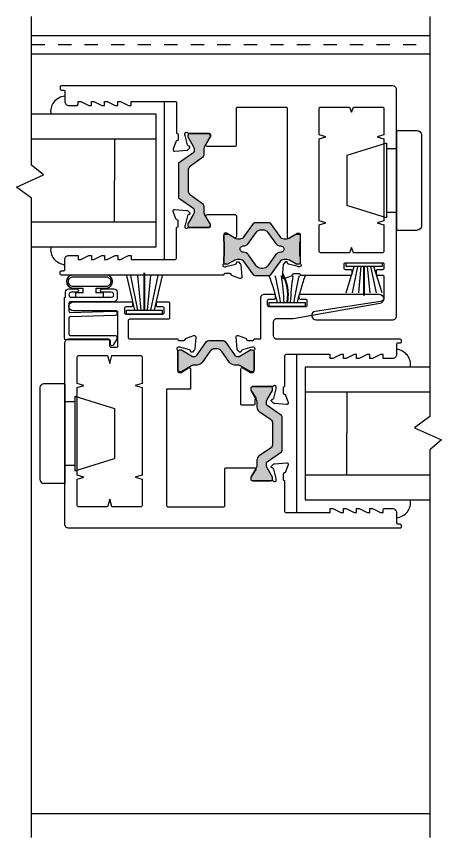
# Model space of a CAD drawing. Extents: x -81 to 107, y -69 to 26.
# Drawn here: x 11.72 to 14.92, y -5.93 to 0.26 of the extents above; entities that cross this region are included whole.
import ezdxf

# ---------------------------------------------------------------- set-up
doc = ezdxf.new("R2010")
doc.units = 0
doc.header["$LTSCALE"] = 0.25
doc.header["$MEASUREMENT"] = 0
doc.linetypes.add('HIDDEN', pattern=[0.375, 0.25, -0.125])
doc.layers.get('0').update_dxf_attribs({"linetype": 'CONTINUOUS'})
for name, color, linetype in [('DIM', 7, 'CONTINUOUS'), ('GLASS-VINYL', 7, 'CONTINUOUS'), ('I-STRUT', 7, 'CONTINUOUS'), ('MISC', 9, 'CONTINUOUS'), ('SASH', 5, 'CONTINUOUS'), ('SEAL', 7, 'CONTINUOUS'), ('SILL-PAN', 7, 'CONTINUOUS'), ('VENT', 5, 'CONTINUOUS')]:
    doc.layers.add(name, color=color, linetype=linetype)
doc.styles.get("Standard").update_dxf_attribs({"font": 'simplex.shx'})

# ---------------------------------------------------------------- blocks, each defined once
blk = doc.blocks.new('25064-18mmX6mm-I-STRUT')
at = {"layer": 'I-STRUT'}
h = blk.add_hatch(color=256, dxfattribs=at)
h.dxf.hatch_style = 1
h.paths.add_polyline_path([(-0.2205, 0.3535, 0.414214), (-0.2362, 0.3377, 0.469068), (-0.2352, 0.3257), (-0.189, 0.2457), (-0.189, 0.1993, 0.244698), (-0.1722, 0.167), (-0.0877, 0.1078, -0.244698), (-0.0709, 0.0756), (-0.0709, -0.0773, -0.244698), (-0.0877, -0.1095), (-0.1722, -0.1687, 0.384668), (-0.1922, -0.2176, -0.227519), (-0.1953, -0.2583), (-0.2352, -0.3274, 0.131652), (-0.2362, -0.3313, 0.640011), (-0.2205, -0.3552), (-0.0866, -0.3552, 0.414214), (-0.0709, -0.3394, 0.469068), (-0.0719, -0.3274), (-0.1181, -0.2474), (-0.1181, -0.2174), (-0.005, -0.1382, 0.244698), (0, -0.1285), (0, -0.1268), (0, 0.1268, 0.244698), (-0.005, 0.1365), (-0.1181, 0.2157), (-0.1181, 0.2457), (-0.0719, 0.3257, 0.131652), (-0.0709, 0.3296, 0.640011), (-0.0866, 0.3535)])
blk.add_lwpolyline([(0, -0.1299), (0, -0.1268), (0, 0.1268, 0.244698), (-0.005, 0.1365), (-0.1131, 0.2122, -0.244698), (-0.1181, 0.2218), (-0.1181, 0.233, -0.131652), (-0.1118, 0.2566), (-0.0719, 0.3257, 0.131652), (-0.0709, 0.3296), (-0.0709, 0.3377, 0.414214), (-0.0866, 0.3535), (-0.2205, 0.3535, 0.414214), (-0.2362, 0.3377), (-0.2362, 0.3296, 0.131652), (-0.2352, 0.3257), (-0.1953, 0.2566, -0.131652), (-0.189, 0.233), (-0.189, 0.1993, 0.244698), (-0.1722, 0.167), (-0.0877, 0.1078, -0.244698), (-0.0709, 0.0756), (-0.0709, -0.0773, -0.244698), (-0.0877, -0.1095), (-0.1722, -0.1687, 0.244698), (-0.189, -0.201), (-0.189, -0.2347, -0.131652), (-0.1953, -0.2583), (-0.2352, -0.3274, 0.131652), (-0.2362, -0.3313), (-0.2362, -0.3394, 0.414214), (-0.2205, -0.3552), (-0.0866, -0.3552, 0.414214), (-0.0709, -0.3394), (-0.0709, -0.3313, 0.131652), (-0.0719, -0.3274), (-0.1118, -0.2583, -0.131652), (-0.1181, -0.2347), (-0.1181, -0.2235, -0.244698), (-0.1131, -0.2139), (-0.005, -0.1382, 0.244698), (0, -0.1285)], format="xyb", dxfattribs=at)
blk = doc.blocks.new('25065-14.6mmX10.2mm-I-STRUT')
at = {"layer": 'I-STRUT'}
h = blk.add_hatch(color=256, dxfattribs=at)
h.dxf.hatch_style = 1
h.paths.add_polyline_path([(-0.2213, 0.1958, 0.242889), (-0.2309, 0.2008), (-0.2835, 0.2008), (-0.336, 0.2008, 0.242889), (-0.3456, 0.1958), (-0.417, 0.0953, -0.242889), (-0.4491, 0.0787), (-0.4802, 0.0787), (-0.5378, 0.112, 0.131652), (-0.5437, 0.1136, 1.253406), (-0.5709, 0.1018), (-0.5709, 0.0591), (-0.5708, 0.0584, 0.217301), (-0.5669, 0.0512), (-0.5669, -0.0669, -0.236068), (-0.5709, -0.0591), (-0.5709, -0.1018, 0.414214), (-0.5591, -0.1136, 0.629762), (-0.5378, -0.112), (-0.4802, -0.0787), (-0.4491, -0.0787, -0.242889), (-0.417, -0.0953), (-0.3456, -0.1958, 0.242889), (-0.336, -0.2008), (-0.2835, -0.2008), (-0.2309, -0.2008, 0.242889), (-0.2213, -0.1958), (-0.1499, -0.0953, -0.242889), (-0.1178, -0.0787), (-0.0867, -0.0787), (-0.0291, -0.112, 0.131652), (-0.0232, -0.1136, 1.253406), (0.0039, -0.1018), (0.0039, -0.0591), (0.0039, -0.0584, 0.217301), (0, -0.0512), (0, 0.0512), (0.0039, 0.1018, 0.414214), (-0.0079, 0.1136, 0.629762), (-0.0291, 0.112), (-0.0867, 0.0787), (-0.1178, 0.0787, -0.242889), (-0.1499, 0.0953)])
h.paths.add_polyline_path([(-0.2392, 0.1261), (-0.1807, 0.0438, 0.244669), (-0.1419, 0.0239, -1.006741), (-0.1419, -0.0234, 0.244669), (-0.1807, -0.0432), (-0.2392, -0.1255, -0.242889), (-0.2777, -0.1454), (-0.2835, -0.1454), (-0.2892, -0.1454, -0.242889), (-0.3277, -0.1255), (-0.3862, -0.0432, 0.244669), (-0.425, -0.0234, -1.006741), (-0.425, 0.0239, 0.244669), (-0.3862, 0.0438), (-0.3277, 0.1261, -0.242889), (-0.2892, 0.1459), (-0.2835, 0.1459), (-0.2777, 0.1459, -0.242889)], flags=16)
for points in [[(-0.5709, -0.0591), (-0.5709, -0.1018, 0.414214), (-0.5591, -0.1136), (-0.5437, -0.1136, 0.131652), (-0.5378, -0.112), (-0.4893, -0.084, -0.131652), (-0.4697, -0.0787), (-0.4491, -0.0787, -0.242889), (-0.417, -0.0953), (-0.3456, -0.1958, 0.242889), (-0.336, -0.2008), (-0.2835, -0.2008), (-0.2309, -0.2008, 0.242889), (-0.2213, -0.1958), (-0.1499, -0.0953, -0.242889), (-0.1178, -0.0787), (-0.0973, -0.0787, -0.131652), (-0.0776, -0.084), (-0.0291, -0.112, 0.131652), (-0.0232, -0.1136), (-0.0079, -0.1136, 0.414214), (0.0039, -0.1018), (0.0039, -0.0591, 0.236068), (0, -0.0512), (0, 0.0512, 0.236068), (0.0039, 0.0591), (0.0039, 0.1018, 0.414214), (-0.0079, 0.1136), (-0.0232, 0.1136, 0.131652), (-0.0291, 0.112), (-0.0776, 0.084, -0.131652), (-0.0973, 0.0787), (-0.1178, 0.0787, -0.242889), (-0.1499, 0.0953), (-0.2213, 0.1958, 0.242889), (-0.2309, 0.2008), (-0.2835, 0.2008), (-0.336, 0.2008, 0.242889), (-0.3456, 0.1958), (-0.417, 0.0953, -0.242889), (-0.4491, 0.0787), (-0.4697, 0.0787, -0.131652), (-0.4893, 0.084), (-0.5378, 0.112, 0.131652), (-0.5437, 0.1136), (-0.5591, 0.1136, 0.414214), (-0.5709, 0.1018), (-0.5709, 0.0591, 0.236068), (-0.5669, 0.0512), (-0.5669, -0.0512, 0.236068)], [(-0.425, -0.0234, -0.244669), (-0.3862, -0.0432), (-0.3277, -0.1255, 0.242889), (-0.2892, -0.1454), (-0.2835, -0.1454), (-0.2777, -0.1454, 0.242889), (-0.2392, -0.1255), (-0.1807, -0.0432, -0.244669), (-0.1419, -0.0234, 1.006741), (-0.1419, 0.0239, -0.244669), (-0.1807, 0.0438), (-0.2392, 0.1261, 0.242889), (-0.2777, 0.1459), (-0.2835, 0.1459), (-0.2892, 0.1459, 0.242889), (-0.3277, 0.1261), (-0.3862, 0.0438, -0.244669), (-0.425, 0.0239, 1.006741)]]:
    blk.add_lwpolyline(points, format="xyb", close=True, dxfattribs=at)
blk = doc.blocks.new('3727-1-THERMAL-SLIDING-INTERLOCKER')
at = {"layer": 'VENT'}
for points in [[(2.5, 0.84), (2.5, 0.764, -0.414214), (2.47, 0.734), (2.41, 0.734, -0.414214), (2.4, 0.744), (2.4, 0.764), (2.38, 0.764), (2.32, 0.734), (2.3, 0.734), (2.3, 0.764), (2.28, 0.764), (2.22, 0.734), (2.2, 0.734), (2.2, 0.764), (2.18, 0.764), (2.12, 0.734), (2.1, 0.734), (2.1, 0.764), (2.08, 0.764), (2.02, 0.734), (2, 0.734), (2, 0.764), (1.667, 0.764, 0.414214), (1.657, 0.754), (1.657, 0.524, 0.414214), (1.6454, 0.5124), (1.6454, 0.4775, 0.359508), (1.6548, 0.4661, -0.263725), (1.6635, 0.4587), (1.6834, 0.4041), (1.6834, 0.404, -0.548619), (1.6715, 0.3885), (1.5799, 0.3965, -0.176327), (1.5727, 0.3999), (1.5586, 0.4139, -0.57735), (1.562, 0.4269), (1.5664, 0.4281, 0.267949), (1.5746, 0.4363), (1.594, 0.5085, 0.065543), (1.5944, 0.5115), (1.5944, 0.5201, 0.6885), (1.5741, 0.5279, -0.213422), (1.5654, 0.524), (1.413, 0.524, 0.414214), (1.4014, 0.5124), (1.4014, 0.5038, 0.137872), (1.4031, 0.4978), (1.4369, 0.4424, -0.585524), (1.4283, 0.4272), (1.216, 0.4272, -0.414214), (1.206, 0.4372), (1.206, 0.712, 0.414214), (1.196, 0.722), (0.8328, 0.722, 0.414214), (0.8228, 0.712), (0.8228, -0.2596, -0.585524), (0.811, -0.2662), (0.7522, -0.2303, 0.137872), (0.7462, -0.2286), (0.7376, -0.2286, 0.414214), (0.726, -0.2402), (0.726, -0.4524, -0.213422), (0.7221, -0.4611, 0.6885), (0.7299, -0.4814), (0.7385, -0.4814, 0.065543), (0.7415, -0.481), (0.8137, -0.4616, 0.267949), (0.8219, -0.4534), (0.8231, -0.449, -0.57735), (0.8361, -0.4456), (0.8501, -0.4597, -0.176327), (0.8535, -0.4669), (0.8615, -0.5585, -0.548619), (0.846, -0.5704), (0.8459, -0.5704), (0.7913, -0.5505, -0.263725), (0.7839, -0.5418, 0.359508), (0.7725, -0.5324), (0.7376, -0.5324, 0.414214), (0.726, -0.544), (0.344, -0.544, -0.414214), (0.334, -0.534), (0.334, -0.514, -0.414214), (0.344, -0.504), (0.384, -0.504, 0.414214), (0.394, -0.494), (0.394, -0.461, 0.414214), (0.384, -0.451), (0.104, -0.451, 0.414214), (0.094, -0.461), (0.094, -0.494, 0.414214), (0.104, -0.504), (0.144, -0.504, -0.414214), (0.154, -0.514), (0.154, -0.534, -0.414214), (0.144, -0.544), (0.104, -0.544, 0.414214), (0.094, -0.554), (0.094, -0.7151, 0.3714), (0.1196, -0.7448), (0.6118, -0.8184, -0.928445), (0.6071, -0.882), (0.03, -0.882, -0.414214), (0, -0.852), (0, 0.852, -0.414214), (0.03, 0.882), (2.526, 0.882, -0.414214), (2.536, 0.872), (2.536, 0.86, -0.414214), (2.526, 0.85), (2.51, 0.85, 0.414214)], [(0.094, 0.5125), (0.1445, 0.497), (0.094, 0.4815), (0.094, -0.1355), (0.1445, -0.151), (0.094, -0.1665), (0.094, -0.366, 0.414214), (0.104, -0.376), (0.3227, -0.376), (0.3382, -0.336), (0.3537, -0.376), (0.572, -0.376, 0.414214), (0.582, -0.366), (0.582, -0.1666), (0.5315, -0.1513), (0.582, -0.136), (0.582, 0.482), (0.5315, 0.4973), (0.582, 0.5126), (0.582, 0.712, 0.414214), (0.572, 0.722), (0.3537, 0.722), (0.3382, 0.682), (0.3227, 0.722), (0.104, 0.722, 0.414214), (0.094, 0.712)]]:
    blk.add_lwpolyline(points, format="xyb", close=True, dxfattribs=at)
blk = doc.blocks.new('3727-2-THERMAL-SLIDING-INTERLOCKER')
at = {"layer": 'VENT'}
blk.add_lwpolyline([(1.1809, -0.5704), (1.2355, -0.5505, 0.263725), (1.2429, -0.5418, -0.359508), (1.2543, -0.5324), (1.2892, -0.5324, -0.414214), (1.3008, -0.544), (2.5254, -0.544, 0.414214), (2.5354, -0.534), (2.5354, -0.522, 0.414214), (2.5254, -0.512), (2.5094, -0.512, -0.414214), (2.4994, -0.502), (2.4994, -0.426, 0.414214), (2.4694, -0.396), (2.3994, -0.396), (2.3994, -0.426), (2.3794, -0.426), (2.3194, -0.396), (2.2994, -0.396), (2.2994, -0.426), (2.2794, -0.426), (2.2194, -0.396), (2.1994, -0.396), (2.1994, -0.426), (2.1794, -0.426), (2.1194, -0.396), (2.0994, -0.396), (2.0994, -0.426), (2.0794, -0.426), (2.0194, -0.396), (1.9994, -0.396), (1.9994, -0.426), (1.6664, -0.426, -0.414214), (1.6564, -0.416), (1.6564, -0.1849, -0.414214), (1.6448, -0.1732), (1.6448, -0.1384, -0.359508), (1.6542, -0.127, 0.263725), (1.6629, -0.1195), (1.6828, -0.065), (1.6828, -0.0649, 0.548619), (1.6709, -0.0493), (1.5793, -0.0574, 0.176327), (1.5721, -0.0607), (1.558, -0.0748, 0.57735), (1.5615, -0.0878), (1.5658, -0.0889, -0.267949), (1.5741, -0.0972), (1.5934, -0.1694, -0.065543), (1.5938, -0.1724), (1.5938, -0.181, -0.6885), (1.5735, -0.1887, 0.213422), (1.5649, -0.1849), (1.4124, -0.1849, -0.414214), (1.4008, -0.1732), (1.4008, -0.1647, -0.137872), (1.4025, -0.1586), (1.4357, -0.1042, 0.585524), (1.4272, -0.089), (1.2164, -0.089, 0.414214), (1.2064, -0.099), (1.2064, -0.254, 0.585524), (1.2216, -0.2626), (1.2746, -0.2303, -0.137872), (1.2806, -0.2286), (1.2892, -0.2286, -0.414214), (1.3008, -0.2402), (1.3008, -0.4524, 0.213422), (1.3047, -0.4611, -0.6885), (1.2969, -0.4814), (1.2883, -0.4814, -0.065543), (1.2853, -0.481), (1.2131, -0.4616, -0.267949), (1.2049, -0.4534), (1.2037, -0.449, 0.57735), (1.1907, -0.4456), (1.1767, -0.4597, 0.176327), (1.1733, -0.4669), (1.1653, -0.5585, 0.548619), (1.1808, -0.5704)], format="xyb", close=True, dxfattribs=at)
blk = doc.blocks.new('A$C1D443341')
for p, q in [((0.188, 0.75), (0.031, 0.75)), ((0.188, 0.75), (0.188, 0)), ((0, 0.719), (0, 0.031)), ((0.264, 0.656), (0.562, 0.563)), ((0.264, 0.656), (0.264, 0.094)), ((0.264, 0.615), (0.188, 0.615)), ((0.562, 0.563), (0.562, 0.187)), ((0.264, 0.094), (0.562, 0.187)), ((0.264, 0.135), (0.188, 0.135)), ((0.188, 0), (0.031, 0))]:
    blk.add_line(p, q)
for centre, start, end in [((0.031, 0.719), 90, 180), ((0.031, 0.031), 180, 270)]:
    blk.add_arc(centre, 0.031, start, end)
blk = doc.blocks.new('*U135')
for p, q in [((0.03, 0.0494), (0.2285, 0.0899)), ((0.03, 0.0235), (0.2285, 0.0428)), ((0.03, -0.0235), (0.2285, -0.0428)), ((0.03, -0.0494), (0.2285, -0.0899))]:
    blk.add_line(p, q)
at = {"layer": 'SEAL'}
for p, q in [((0.2285, 0.135), (0.03, 0.0742)), ((0.2285, -0.135), (0.03, -0.0742))]:
    blk.add_line(p, q, dxfattribs=at)
blk.add_lwpolyline([(0, -0.135), (0, 0.135), (0.03, 0.135), (0.03, -0.135)], close=True, dxfattribs=at)
at = {"layer": 'SEAL', "const_width": 0.015}
blk.add_lwpolyline([(0.03, 0), (0.2496, 0)], dxfattribs=at)
at = {"flags": 9}
for tag, p in [('MANUFACTURER_PART_#', (0, -0.1988)), ('FLEETWOOD_PART_#', (-0.0006, -0.2487))]:
    blk.add_attdef(tag, p, '', height=0.0312, dxfattribs=at)
blk = doc.blocks.new('3727-SLIDING-INTERLOCK-ASSEMBLY')
for name, p in [('3727-1-THERMAL-SLIDING-INTERLOCKER', (-1.8119, -0.1719)), ('25064-18mmX6mm-I-STRUT', (-0.1708, -0.0029)), ('3727-2-THERMAL-SLIDING-INTERLOCKER', (-1.8113, -0.1719)), ('25065-14.6mmX10.2mm-I-STRUT', (-0.5151, -0.5208))]:
    blk.add_blockref(name, p)
at = {"layer": 'MISC'}
blk.add_blockref('A$C1D443341', (-1.9999, -0.3779), dxfattribs=at)
at = {"layer": 'SEAL', "xscale": -1, "rotation": 90}
blk.add_blockref('*U135', (-1.5679, -0.6229), dxfattribs=at)
blk = doc.blocks.new('3728-1-FIXED-INTERLOCKER')
at = {"layer": 'VENT', "linetype": 'Continuous'}
blk.add_lwpolyline([(-0.9169, 0.7195), (-0.9715, 0.7394), (-0.9715, 0.7394, 0.548619), (-0.9871, 0.7275), (-0.9791, 0.6359, 0.176327), (-0.9757, 0.6287), (-0.9616, 0.6146, 0.57735), (-0.9487, 0.618), (-0.9475, 0.6224, -0.267949), (-0.9393, 0.6306), (-0.8671, 0.65, -0.065543), (-0.8641, 0.6504), (-0.8555, 0.6504, -0.6885), (-0.8477, 0.6301, 0.213422), (-0.8516, 0.6214), (-0.8516, 0.471, -0.414214), (-0.8632, 0.4594), (-0.8718, 0.4594, -0.137872), (-0.8778, 0.4611), (-0.9332, 0.4949, 0.585524), (-0.9484, 0.4864), (-0.9484, 0.3344), (-0.7674, 0.3344), (-0.7674, -0.543, -0.414214), (-0.7774, -0.553), (-1.196, -0.553, -0.414214), (-1.206, -0.543), (-1.206, -0.268, 0.414214), (-1.216, -0.258), (-1.4324, -0.258, 0.585524), (-1.439, -0.2698), (-1.4031, -0.3286, -0.137872), (-1.4014, -0.3346), (-1.4014, -0.3432, -0.414214), (-1.413, -0.3548), (-1.5654, -0.3548, 0.213422), (-1.5741, -0.3587, -0.6885), (-1.5944, -0.3509), (-1.5944, -0.3423, -0.065543), (-1.594, -0.3393), (-1.5746, -0.2671, -0.267949), (-1.5664, -0.2589), (-1.562, -0.2577, 0.57735), (-1.5586, -0.2447), (-1.5727, -0.2307, 0.176327), (-1.5799, -0.2273), (-1.6715, -0.2193, 0.548619), (-1.6834, -0.2348), (-1.6834, -0.2349), (-1.6635, -0.2895, 0.263725), (-1.6548, -0.2969, -0.359508), (-1.6454, -0.3083), (-1.6454, -0.3432, -0.414214), (-1.657, -0.3548), (-1.657, -0.585, -0.414214), (-1.667, -0.595), (-2, -0.595), (-2, -0.565), (-2.02, -0.565), (-2.08, -0.595), (-2.1, -0.595), (-2.1, -0.565), (-2.12, -0.565), (-2.18, -0.595), (-2.2, -0.595), (-2.2, -0.565), (-2.22, -0.565), (-2.28, -0.595), (-2.3, -0.595), (-2.3, -0.565), (-2.32, -0.565), (-2.38, -0.595), (-2.4, -0.595), (-2.4, -0.575, 0.414214), (-2.41, -0.565), (-2.47, -0.565, 0.414214), (-2.5, -0.595), (-2.5, -0.671, -0.414214), (-2.51, -0.681), (-2.526, -0.681, 0.414214), (-2.536, -0.691), (-2.536, -0.703, 0.414214), (-2.526, -0.713), (-0.03, -0.713, 0.414214), (0, -0.683), (0, 0.683, 0.414214), (-0.03, 0.713), (-0.328, 0.713, 0.414214), (-0.338, 0.703), (-0.338, 0.661, -0.414214), (-0.348, 0.651), (-0.39, 0.651, -0.414214), (-0.4, 0.661), (-0.4, 0.914, -0.414214), (-0.39, 0.924), (-0.066, 0.924, 1), (-0.066, 0.994), (-0.5, 0.994, 0.414214), (-0.51, 0.984), (-0.51, 0.964, 0.414214), (-0.5, 0.954), (-0.46, 0.954, -0.414214), (-0.45, 0.944), (-0.45, 0.911, -0.414214), (-0.46, 0.901), (-0.74, 0.901, -0.414214), (-0.75, 0.911), (-0.75, 0.944, -0.414214), (-0.74, 0.954), (-0.7, 0.954, 0.414214), (-0.69, 0.964), (-0.69, 0.984, 0.414214), (-0.7, 0.994), (-0.78, 0.994, 0.414214), (-0.79, 0.984), (-0.79, 0.871, 0.414214), (-0.78, 0.861), (-0.488, 0.861, -0.414214), (-0.478, 0.851), (-0.478, 0.723, -0.414214), (-0.488, 0.713), (-0.8516, 0.713, -0.414214), (-0.8632, 0.7014), (-0.8981, 0.7014, -0.359508), (-0.9095, 0.7108, 0.263725), (-0.9169, 0.7195), (-0.9715, 0.7394), (-0.9715, 0.7394, 0.548619), (-0.9871, 0.7275), (-0.9791, 0.6359)], format="xyb", dxfattribs=at)
blk.add_lwpolyline([(-0.094, -0.3435), (-0.1445, -0.328), (-0.094, -0.3125), (-0.094, 0.3475), (-0.1445, 0.363), (-0.094, 0.3785), (-0.094, 0.578, 0.414214), (-0.104, 0.588), (-0.3227, 0.588), (-0.3382, 0.528), (-0.3537, 0.588), (-0.572, 0.588, 0.414214), (-0.582, 0.578), (-0.582, 0.3786), (-0.5315, 0.3633), (-0.582, 0.348), (-0.582, -0.313), (-0.5315, -0.3283), (-0.582, -0.3436), (-0.582, -0.543, 0.414214), (-0.572, -0.553), (-0.3537, -0.553), (-0.3382, -0.493), (-0.3227, -0.553), (-0.104, -0.553, 0.414214), (-0.094, -0.543)], format="xyb", close=True, dxfattribs=at)
blk = doc.blocks.new('3728-2-FIXED-INTERLOCKER')
at = {"layer": 'VENT', "linetype": 'Continuous'}
blk.add_lwpolyline([(-1.8264, 1.001, -0.414214), (-1.8164, 1.011), (-1.7764, 1.011, 0.414214), (-1.7664, 1.021), (-1.7664, 1.041, 0.414214), (-1.7764, 1.051), (-2.3695, 1.051, 0.916331), (-2.3756, 0.9815), (-1.7204, 0.866), (-1.6004, 0.866, -0.414214), (-1.5704, 0.836), (-1.5704, 0.743, -0.414214), (-1.6004, 0.713), (-2.526, 0.713, 0.414214), (-2.536, 0.703), (-2.536, 0.691, 0.414214), (-2.526, 0.681), (-2.51, 0.681, -0.414214), (-2.5, 0.671), (-2.5, 0.595, 0.414214), (-2.47, 0.565), (-2.4, 0.565), (-2.4, 0.595), (-2.38, 0.595), (-2.32, 0.565), (-2.3, 0.565), (-2.3, 0.595), (-2.28, 0.595), (-2.22, 0.565), (-2.2, 0.565), (-2.2, 0.595), (-2.18, 0.595), (-2.12, 0.565), (-2.1, 0.565), (-2.1, 0.595), (-2.08, 0.595), (-2.02, 0.565), (-2, 0.565), (-2, 0.595), (-1.667, 0.595, -0.414214), (-1.657, 0.585), (-1.657, 0.3539, -0.414214), (-1.6454, 0.3422), (-1.6454, 0.3074, -0.359508), (-1.6548, 0.296, 0.263725), (-1.6635, 0.2885), (-1.6834, 0.234), (-1.6834, 0.2339, 0.548619), (-1.6715, 0.2183), (-1.5799, 0.2264, 0.176327), (-1.5727, 0.2297), (-1.5586, 0.2438, 0.57735), (-1.562, 0.2568), (-1.5664, 0.2579, -0.267949), (-1.5746, 0.2662), (-1.594, 0.3384, -0.065543), (-1.5944, 0.3414), (-1.5944, 0.35, -0.6885), (-1.5741, 0.3577, 0.213422), (-1.5654, 0.3539), (-1.413, 0.3539, -0.414214), (-1.4014, 0.3422), (-1.4014, 0.3337, -0.137872), (-1.4031, 0.3276), (-1.439, 0.2688, 0.585524), (-1.4324, 0.257), (-1.4324, 0.223, 0.414214), (-1.4224, 0.213), (-1.337, 0.213, 0.414214), (-1.327, 0.223), (-1.327, 0.4879, 0.585524), (-1.3422, 0.4964), (-1.4001, 0.4611, -0.137872), (-1.4062, 0.4594), (-1.4148, 0.4594, -0.414214), (-1.4264, 0.471), (-1.4264, 0.6214, 0.213422), (-1.4303, 0.6301, -0.6885), (-1.4225, 0.6504), (-1.4139, 0.6504, -0.065543), (-1.4109, 0.65), (-1.3387, 0.6306, -0.267949), (-1.3305, 0.6224), (-1.3293, 0.618, 0.57735), (-1.3163, 0.6146), (-1.3022, 0.6287, 0.176327), (-1.2989, 0.6359), (-1.2909, 0.7275, 0.548619), (-1.3064, 0.7394), (-1.3065, 0.7394), (-1.3611, 0.7195, 0.263725), (-1.3685, 0.7108, -0.359508), (-1.3799, 0.7014), (-1.4148, 0.7014, -0.414214), (-1.4264, 0.713), (-1.4764, 0.713), (-1.4764, 0.7587), (-1.4764, 1.021, 0.414214), (-1.5064, 1.051), (-1.5764, 1.051, 0.414214), (-1.5864, 1.041), (-1.5864, 1.021, 0.414214), (-1.5764, 1.011), (-1.5364, 1.011, -0.414214), (-1.5264, 1.001), (-1.5264, 0.968, -0.414214), (-1.5364, 0.958), (-1.8164, 0.958, -0.414214), (-1.8264, 0.968)], format="xyb", close=True, dxfattribs=at)
blk = doc.blocks.new('25066-14.6mmX6mm-I-STRUT')
at = {"layer": 'I-STRUT'}
h = blk.add_hatch(color=256, dxfattribs=at)
h.dxf.hatch_style = 1
h.paths.add_polyline_path([(-0.2874, -0.0866), (-0.2874, -0.1063), (-0.2874, -0.2008), (-0.2874, -0.2205, 0.414214), (-0.2717, -0.2362, 0.469068), (-0.2596, -0.2352), (-0.1728, -0.185), (-0.1414, -0.185, 0.244698), (-0.1027, -0.1649), (-0.0455, -0.0831, -0.244698), (-0.0068, -0.063), (0, -0.063), (0.0068, -0.063, -0.244698), (0.0455, -0.0831), (0.1027, -0.1649, 0.304221), (0.1509, -0.1859, -0.181711), (0.1837, -0.1914), (0.2205, -0.2126), (0.2596, -0.2352, 0.131652), (0.2635, -0.2362, 0.640011), (0.2874, -0.2205), (0.2874, -0.2008), (0.2874, -0.1063), (0.2874, -0.0866, 0.414214), (0.2717, -0.0709, 0.469068), (0.2596, -0.0719), (0.2205, -0.0945), (0.1755, -0.1205, -0.131652), (0.1696, -0.122), (0.166, -0.122, -0.244698), (0.1402, -0.1086), (0.07, -0.0084, 0.244698), (0.0539, 0), (0, 0), (-0.0539, 0, 0.244698), (-0.07, -0.0084), (-0.1402, -0.1086, -0.244698), (-0.166, -0.122), (-0.1728, -0.122), (-0.2596, -0.0719, 0.131652), (-0.2635, -0.0709, 0.640011)])
blk.add_lwpolyline([(-0.2635, -0.0709), (-0.2717, -0.0709, 0.414214), (-0.2874, -0.0866), (-0.2874, -0.1063), (-0.2874, -0.2008), (-0.2874, -0.2205, 0.414214), (-0.2717, -0.2362), (-0.2635, -0.2362, 0.131652), (-0.2596, -0.2352), (-0.1837, -0.1914, -0.131652), (-0.1601, -0.185), (-0.1414, -0.185, 0.244698), (-0.1027, -0.1649), (-0.0455, -0.0831, -0.244698), (-0.0068, -0.063), (0, -0.063), (0.0068, -0.063, -0.244698), (0.0455, -0.0831), (0.1027, -0.1649, 0.244698), (0.1414, -0.185), (0.1601, -0.185, -0.131652), (0.1837, -0.1914), (0.2205, -0.2126), (0.2596, -0.2352, 0.131652), (0.2635, -0.2362), (0.2717, -0.2362, 0.414214), (0.2874, -0.2205), (0.2874, -0.2008), (0.2874, -0.1063), (0.2874, -0.0866, 0.414214), (0.2717, -0.0709), (0.2635, -0.0709, 0.131652), (0.2596, -0.0719), (0.2205, -0.0945), (0.1755, -0.1205, -0.131652), (0.1696, -0.122), (0.166, -0.122, -0.244698), (0.1402, -0.1086), (0.07, -0.0084, 0.244698), (0.0539, 0), (0, 0), (-0.0539, 0, 0.244698), (-0.07, -0.0084), (-0.1402, -0.1086, -0.244698), (-0.166, -0.122), (-0.1696, -0.122, -0.131652), (-0.1755, -0.1205), (-0.2596, -0.0719), (-0.2614, -0.0709), (-0.2635, -0.0709, -0.131652), (-0.2596, -0.0719)], format="xyb", dxfattribs=at)
blk = doc.blocks.new('*U138')
for centre, radius, start, end in [((-0.3932, 1.8385), 1.8144, 283.48725, 290.13438), ((-0.2541, 1.9815), 1.9529, 278.36473, 284.39471), ((-0.0497, 1.9172), 1.8953, 272.41045, 278.52923), ((-0.0497, -1.9172), 1.8953, 81.47077, 87.58955), ((-0.2541, -1.9815), 1.9529, 75.60529, 81.63527), ((-0.3932, -1.8385), 1.8144, 69.86562, 76.51275)]:
    blk.add_arc(centre, radius, start, end)
at = {"layer": 'SEAL'}
blk.add_lwpolyline([(0, -0.135), (0, 0.135), (0.03, 0.135), (0.03, -0.135)], close=True, dxfattribs=at)
at = {"layer": 'SEAL', "const_width": 0.015}
blk.add_lwpolyline([(0.03, 0, 0.171612), (0.2445, 0.0342)], format="xyb", dxfattribs=at)
at = {"flags": 9}
for tag, p in [('MANUFACTURER_PART_#', (0, -0.1988)), ('FLEETWOOD_PART_#', (-0.0006, -0.2487))]:
    blk.add_attdef(tag, p, '', height=0.0312, dxfattribs=at)
blk = doc.blocks.new('19117-Seal')
for p, q in [((0.29, 0.1349), (0.03, 0.0742)), ((0.03, 0.0494), (0.29, 0.1025)), ((0.03, 0.0235), (0.29, 0.0488)), ((0.03, -0.0235), (0.29, -0.0488)), ((0.03, -0.0494), (0.29, -0.1025)), ((0.29, -0.135), (0.03, -0.0742))]:
    blk.add_line(p, q)
at = {"const_width": 0.015}
blk.add_lwpolyline([(0.03, 0), (0.3116, 0)], dxfattribs=at)
at = {"layer": 'SEAL'}
blk.add_lwpolyline([(0, -0.135), (0, 0.135), (0.03, 0.135), (0.03, -0.135)], close=True, dxfattribs=at)
at = {"flags": 9}
for tag, p in [('MANUFACTURER_PART_#', (0, -0.1988)), ('FLEETWOOD_PART_#', (-0.0006, -0.2487))]:
    blk.add_attdef(tag, p, '', height=0.0312, dxfattribs=at)
blk = doc.blocks.new('*U146')
at = {"layer": 'SASH', "color": 7}
for points in [[(1.5212, 1.0268), (1.5212, 1.0618), (1.5762, 1.0618), (1.5762, 1.0963), (1.4943, 1.0963, -0.830739), (1.4943, 1.195), (1.7581, 1.195, -0.830739), (1.7581, 1.0963), (1.6762, 1.0963), (1.6762, 1.0618), (1.7312, 1.0618), (1.7312, 1.0268)], [(1.7581, 1.1817), (1.4943, 1.1817, 0.768484), (1.4943, 1.1096), (1.7581, 1.1096, 0.768484)]]:
    blk.add_lwpolyline(points, format="xyb", close=True, dxfattribs=at)
at = {"layer": 'VENT', "color": 7}
blk.add_lwpolyline([(1.4341, 0.8894), (1.7716, 0.8795, -0.405608), (1.7815, 0.8692), (1.7815, 0.749, -0.414214), (1.7712, 0.7387), (1.434, 0.7387, 0.586161), (1.42, 0.7138), (1.4488, 0.6668, 0.75692), (1.4678, 0.6721), (1.4678, 0.6957, -0.414214), (1.4781, 0.7059), (1.8041, 0.7059, 0.414214), (1.8143, 0.7162), (1.8143, 1.0235, 0.414214), (1.811, 1.0268), (1.8105, 1.0268, -0.414214), (1.8071, 1.0301), (1.8071, 1.0647, 0.414214), (1.7815, 1.0904), (1.723, 1.0904, 1.000001), (1.723, 1.0647), (1.7625, 1.0647, -1), (1.7625, 1.0268), (1.4622, 1.0268, -1.000001), (1.4622, 1.0647), (1.5313, 1.0647, 1), (1.5313, 1.0904), (1.4432, 1.0904, 0.414214), (1.4176, 1.0647), (1.4176, 1.0196, 0.414214), (1.4432, 0.994), (1.7712, 0.994, -0.414214), (1.7815, 0.9837), (1.7815, 0.9225, -0.422884), (1.7709, 0.9123), (1.4347, 0.9222, 1.023375)], format="xyb", close=True, dxfattribs=at)
for name, p in [('3728-2-FIXED-INTERLOCKER', (1.8125, 0)), ('3728-1-FIXED-INTERLOCKER', (1.8125, 0)), ('25066-14.6mmX6mm-I-STRUT', (0.6735, 0.7018))]:
    blk.add_blockref(name, p)
at = {"xscale": -1}
blk.add_blockref('25064-18mmX6mm-I-STRUT', (0.1749, 0), dxfattribs=at)
at = {"layer": 'MISC', "xscale": -1}
blk.add_blockref('A$C1D443341', (2.0005, -0.375), dxfattribs=at)
at = {"layer": 'SEAL', "xscale": -1, "rotation": 270}
for name, p in [('*U138', (0.1361, 0.958)), ('19117-Seal', (1.2125, 0.901))]:
    blk.add_blockref(name, p, dxfattribs=at)
blk = doc.blocks.new('*U149')
for name, p in [('3727-SLIDING-INTERLOCK-ASSEMBLY', (0.5619, 0.9569)), ('*U146', (-0.5625, -0.954))]:
    blk.add_blockref(name, p)

msp = doc.modelspace()

# ---------------------------------------------------------------- linework, layer by layer
at = {"color": 7}
for p, q in [((11.8353, -0.6662), (12.7698, -0.6662)), ((12.4573, -0.6662), (12.4573, -0.9787)), ((12.4573, -1.2912), (12.4573, -0.9787)), ((11.8353, -1.2912), (12.7698, -1.2912)), ((14.8328, -2.5742), (13.8948, -2.5742)), ((14.2073, -2.5742), (14.2073, -2.8867)), ((14.2073, -3.1992), (14.2073, -2.8867)), ((14.8328, -3.1992), (13.8948, -3.1992))]:
    msp.add_line(p, q, dxfattribs=at)
for points in [[(11.8353, -1.4787), (12.7698, -1.4787), (12.7698, -0.9787), (12.7698, -0.4787), (11.8353, -0.4787)], [(14.8328, -2.3867), (13.8948, -2.3867), (13.8948, -2.8867), (13.8948, -3.3867), (14.8328, -3.3867)]]:
    msp.add_lwpolyline(points, dxfattribs=at)
for centre, start, end in [((12.0916, -0.46), 94.62266, 189.24104), ((12.0916, -1.4973), 170.75896, 265.37734), ((14.5729, -2.3681), 350.75896, 85.37734), ((14.5729, -3.4054), 274.62266, 9.24104)]:
    msp.add_arc(centre, 0.1161, start, end)
at = {"layer": 'DIM'}
for p, q in [((11.8318, 0.1143), (14.8328, 0.1143)), ((11.8318, -0.0247), (14.8328, -0.0247)), ((11.8318, -5.7487), (14.8328, -5.7487))]:
    msp.add_line(p, q, dxfattribs=at)
at = {"layer": 'GLASS-VINYL', "color": 7}
for p, q in [((12.8348, -1.5737), (12.8348, -0.3837)), ((13.8298, -2.2917), (13.8298, -3.4817))]:
    msp.add_line(p, q, dxfattribs=at)
at = {"layer": 'GLASS-VINYL'}
for points in [[(11.8318, -5.9312), (11.8318, -1.1131), (11.7175, -1.0288), (11.9214, -0.9374), (11.8318, -0.8631), (11.8318, 0.257)], [(14.8328, 0.257), (14.8328, -2.7579), (14.7185, -2.8422), (14.9224, -2.9336), (14.8328, -3.0079), (14.8328, -5.9312)]]:
    msp.add_lwpolyline(points, dxfattribs=at)
at = {"layer": 'SILL-PAN', "linetype": 'HIDDEN'}
msp.add_line((11.8318, 0.0448), (14.8328, 0.0448), dxfattribs=at)

# ---------------------------------------------------------------- block references
at = {"layer": 'VENT', "xscale": -1}
msp.add_blockref('*U149', (13.3323, -1.9327), dxfattribs=at)

doc.saveas('drawing.dxf')
